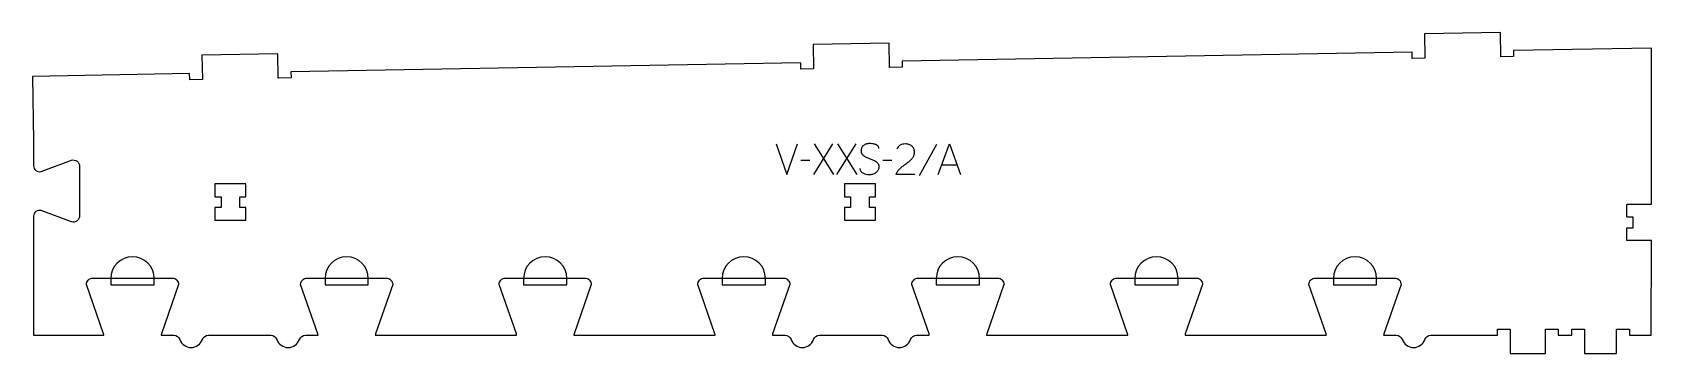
# Model space of a CAD drawing. Extents: x 0 to 1589, y 0 to 315.
import ezdxf

# ---------------------------------------------------------------- set-up
doc = ezdxf.new("R2010")
doc.units = 0
for name, color, linetype in [('1_ANYTOOL_1MMDEEP_LABELS_S', 2, 'CONTINUOUS'), ('3_ANYTOOL_CUTTHROUGH_INSID', 4, 'CONTINUOUS'), ('4_ANYTOOL_CUTTHROUGH_OUTSI', 5, 'CONTINUOUS'), ('5_ANYTOOL_HALF_MILL_9MM_IN', 3, 'CONTINUOUS')]:
    doc.layers.add(name, color=color, linetype=linetype)

msp = doc.modelspace()

# ---------------------------------------------------------------- linework, layer by layer
at = {"layer": '1_ANYTOOL_1MMDEEP_LABELS_S'}
for p, q in [((785.5557, 205.69677), (766.6557, 175.69677)), ((786.798558, 175.69677), (767.8557, 205.69677)), ((808.269986, 205.69677), (789.369986, 175.69677)), ((809.512843, 175.69677), (790.569986, 205.69677)), ((887.512843, 205.225342), (870.327129, 174.453913)), ((763.227129, 189.582485), (754.441415, 189.49677)), ((843.712843, 189.582485), (834.927129, 189.49677)), ((892.698558, 185.253913), (907.612843, 185.253913))]:
    msp.add_line(p, q, dxfattribs=at)
for points in [[(730.098558, 205.69677), (740.469986, 175.69677), (751.012843, 205.69677)], [(889.227129, 175.69677), (900.112843, 205.69677), (911.169986, 175.69677)]]:
    msp.add_lwpolyline(points, dxfattribs=at)
for points in [[(830.898558, 201.111056, 0.071867), (830.705444, 202.447663, 0.100684), (830.078915, 203.628913, 0.047558), (829.604361, 204.105364, 0.038563), (829.054361, 204.494092, 0.037928), (828.357173, 204.84156, 0.026634), (827.619986, 205.09677, 0.028461), (824.596653, 205.782753, 0.041577), (821.512843, 206.039627, 0.036938), (820.010483, 205.928488, 0.041531), (818.544986, 205.58427, 0.041583), (817.167609, 205.007062, 0.038125), (815.898558, 204.218199, 0.057611), (814.828405, 203.226295, 0.065808), (814.034272, 202.005699, 0.06469), (813.556776, 200.546144, 0.046778), (813.412843, 199.011056, 0.052235), (813.575199, 197.461214, 0.075448), (814.119986, 196.011056, 0.076671), (815.036078, 194.838004, 0.061023), (816.241415, 193.953913, 0.021951), (819.270269, 192.426567, 0.018213), (822.412843, 191.14677, -0.02405), (825.514328, 189.841308, -0.02981), (828.4557, 188.211056, -0.068439), (829.597002, 187.245125, -0.079282), (830.4057, 185.993199, -0.076308), (830.8307, 184.414517, -0.047772), (830.8557, 182.768199, -0.046243), (830.562466, 181.08724, -0.06359), (829.912843, 179.516413, -0.064671), (828.940019, 178.232224, -0.057073), (827.684272, 177.218199, -0.067522), (824.715963, 175.855289, -0.070793), (821.491415, 175.353913, -0.064027), (818.3524, 175.716428, -0.070447), (815.427129, 176.89677, -0.054374), (814.268712, 177.746403, -0.074742), (813.369986, 178.857485, -0.075199), (812.846979, 180.163863, -0.057737), (812.684272, 181.568199)], [(866.298558, 175.739627), (847.998558, 175.782485, -0.034491), (848.661336, 177.529817, -0.037732), (849.5682, 179.162842, -0.037744), (850.707495, 180.637478, -0.03482), (852.048558, 181.932485, -0.00859), (855.007782, 184.331067, -0.008791), (858.048558, 186.625342, 0.020588), (860.867846, 188.858784, 0.025206), (863.469986, 191.339627, 0.046908), (864.490581, 192.640869, 0.051091), (865.237843, 194.114627, 0.050722), (865.686576, 195.762802, 0.041139), (865.827129, 197.468199, 0.039396), (865.684484, 199.275785, 0.058519), (865.194986, 201.014627, 0.060358), (864.404428, 202.421743, 0.061397), (863.298558, 203.59677, 0.048006), (861.942601, 204.51873, 0.045901), (860.437843, 205.17177, 0.045216), (858.697782, 205.57433, 0.034258), (856.912843, 205.69677, 0.055622), (854.278273, 205.402783, 0.079896), (851.834272, 204.42177, 0.080617), (849.864884, 202.75607, 0.060287), (848.427129, 200.59677)]]:
    msp.add_lwpolyline(points, format="xyb", dxfattribs=at)
at = {"layer": '3_ANYTOOL_CUTTHROUGH_INSID'}
for points in [[(203.408781, 130.956456), (209.658781, 130.956456), (209.658781, 143.456456), (203.658781, 143.456456), (203.658781, 153.956456), (209.658781, 153.956456), (209.658781, 166.456456), (179.158781, 166.456456), (179.158781, 153.956456), (185.158781, 153.956456), (185.158781, 143.456456), (179.158781, 143.456456), (179.158781, 130.956456)], [(821.408781, 130.956456), (827.658781, 130.956456), (827.658781, 143.456456), (821.658781, 143.456456), (821.658781, 153.956456), (827.658781, 153.956456), (827.658781, 166.456456), (797.158781, 166.456456), (797.158781, 153.956456), (803.158781, 153.956456), (803.158781, 143.456456), (797.158781, 143.456456), (797.158781, 130.956456)]]:
    msp.add_lwpolyline(points, close=True, dxfattribs=at)
at = {"layer": '4_ANYTOOL_CUTTHROUGH_OUTSI'}
msp.add_lwpolyline([(1453.783826, 297.329981), (1453.884163, 291.580751, -0.414214), (1453.638563, 291.326427), (1441.64039, 291.117033, -0.414214), (1441.386066, 291.362632), (1440.97164, 315.108981), (1366.482987, 313.808777), (1366.897415, 290.062306, -0.414214), (1366.651815, 289.807981), (1354.653642, 289.598587, -0.414214), (1354.399318, 289.844186), (1354.298983, 295.59331), (853.783826, 286.855367), (853.884163, 281.106137, -0.414214), (853.638563, 280.851813), (841.64039, 280.642418, -0.414214), (841.386066, 280.888018), (840.97164, 304.634367), (766.482987, 303.334163), (766.897415, 279.587691, -0.414214), (766.651815, 279.333367), (754.653642, 279.123973, -0.414214), (754.399318, 279.369572), (754.298983, 285.118695), (253.783826, 276.380753), (253.884163, 270.631523, -0.414214), (253.638563, 270.377198), (241.64039, 270.167804, -0.414214), (241.386066, 270.413404), (240.97164, 294.159753), (166.482987, 292.859548), (166.897415, 269.113077, -0.414214), (166.651815, 268.858753), (154.653642, 268.649358, -0.414214), (154.399318, 268.894958), (154.298983, 274.644081), (0, 271.950345), (1.108301, 208.465051), (1.108548, 184.209827, 0.237079), (3.426197, 179.596641, 0.237104), (8.510714, 178.702553), (38.2716, 189.697602, -0.015611), (38.286402, 189.702551, -0.237077), (43.812995, 188.730467, -0.237079), (46.332179, 183.716137), (46.332635, 135.210053, -0.237079), (43.813451, 130.195721, -0.237079), (38.286711, 129.223637, -0.015604), (38.271916, 129.228584), (8.495931, 140.228115, 0.236338), (3.426197, 139.329094, 0.237079), (1.108548, 134.715911), (1.108781, 109.895308), (1.108781, 18), (70.20326, 18, 0.06141), (69.96835, 19.39487), (53.072816, 67.667412, -0.084368), (53.058781, 67.75, -0.414214), (59.308781, 74), (137.308781, 74, -0.414214), (143.558781, 67.75, -0.084368), (143.544746, 67.667412), (126.645633, 19.383805, 0.0608), (126.414302, 18), (138.813613, 18, -0.317837), (144.70617, 13.833333, 0.707107), (166.862182, 13.833333, -0.317837), (172.754739, 18), (185.408978, 18), (221.409176, 18), (234.064009, 18, -0.317837), (239.956565, 13.833333, 0.707107), (262.112578, 13.833333, -0.317837), (268.005134, 18), (280.403474, 18, 0.061335), (280.16835, 19.39487), (263.272816, 67.667412, -0.084368), (263.258781, 67.75, -0.414214), (269.508781, 74), (347.508781, 74, -0.414214), (353.758781, 67.75, -0.084368), (353.744746, 67.667412), (336.845633, 19.383805, 0.0608), (336.614302, 18), (475.30326, 18, 0.06141), (475.06835, 19.39487), (458.172816, 67.667412, -0.084368), (458.158781, 67.75, -0.414214), (464.408781, 74), (542.408781, 74, -0.414214), (548.658781, 67.75, -0.084368), (548.644746, 67.667412), (531.745633, 19.383805, 0.0608), (531.514302, 18), (670.20326, 18, 0.06141), (669.96835, 19.39487), (653.072816, 67.667412, -0.084368), (653.058781, 67.75, -0.414214), (659.308781, 74), (737.308781, 74, -0.414214), (743.558781, 67.75, -0.084368), (743.544746, 67.667412), (726.645633, 19.383805, 0.060799), (726.414304, 18), (738.814009, 18, -0.317837), (744.706565, 13.833333, 0.707107), (766.862578, 13.833333, -0.317837), (772.755134, 18), (785.408781, 18), (821.409176, 18), (834.064009, 18, -0.317837), (839.956565, 13.833333, 0.707107), (862.112578, 13.833333, -0.317837), (868.005134, 18), (880.40326, 18, 0.06141), (880.16835, 19.39487), (863.272816, 67.667412, -0.084368), (863.258781, 67.75, -0.414214), (869.508781, 74), (947.508781, 74, -0.414214), (953.758781, 67.75, -0.084368), (953.744746, 67.667412), (936.845633, 19.383805, 0.0608), (936.614302, 18), (1075.30326, 18, 0.06141), (1075.06835, 19.39487), (1058.172816, 67.667412, -0.084368), (1058.158781, 67.75, -0.414214), (1064.408781, 74), (1142.408781, 74, -0.414214), (1148.658781, 67.75, -0.084368), (1148.644746, 67.667412), (1131.745633, 19.383805, 0.060891), (1131.514578, 18.000084), (1270.203271, 18.045485, 0.061472), (1269.968523, 19.440439), (1253.07299, 67.712982, -0.084368), (1253.058954, 67.795569, -0.414214), (1259.308954, 74.045569), (1337.308954, 74.045569, -0.414214), (1343.558954, 67.795569, -0.084368), (1343.544919, 67.712982), (1326.645806, 19.429374, 0.060839), (1326.414436, 18.044651), (1338.814459, 17.999999, -0.317837), (1344.706565, 13.833333, 0.707107), (1366.862578, 13.833333, -0.317837), (1372.755134, 18), (1438.159571, 18), (1438.159571, 23.75, -0.414214), (1438.409571, 24), (1450.409571, 24, -0.414214), (1450.659571, 23.75), (1450.659571, 0), (1485.159571, 0), (1485.159571, 23.75, -0.414214), (1485.409571, 24), (1497.409571, 24, -0.414214), (1497.659571, 23.75), (1497.659571, 18), (1511.071571, 18), (1511.071571, 23.75, -0.414214), (1511.321571, 24), (1523.321571, 24, -0.414214), (1523.571571, 23.75), (1523.571571, 0), (1555.159571, 0), (1555.159571, 23.75, -0.414214), (1555.409571, 24), (1567.409571, 24, -0.414214), (1567.659571, 23.75), (1567.659571, 18), (1589.159453, 18), (1589.262342, 110.956456), (1565.512619, 110.956456, -0.414214), (1565.262619, 111.206456), (1565.262619, 123.206456, -0.414214), (1565.512619, 123.456456), (1571.262619, 123.456456), (1571.262619, 133.956456), (1565.512619, 133.956456, -0.414214), (1565.262619, 134.206456), (1565.262619, 146.206456, -0.414214), (1565.512619, 146.456456), (1589.301784, 146.456456), (1589.472048, 299.698868)], format="xyb", close=True, dxfattribs=at)
at = {"layer": '5_ANYTOOL_HALF_MILL_9MM_IN'}
for points in [[(119.558781, 73.75, 1), (77.058781, 73.75), (77.058781, 67.5), (119.558781, 67.5)], [(329.758781, 73.75, 1), (287.258781, 73.75), (287.258781, 67.5), (329.758781, 67.5)], [(524.658781, 73.75, 1), (482.158781, 73.75), (482.158781, 67.5), (524.658781, 67.5)], [(719.558781, 73.75, 1), (677.058781, 73.75), (677.058781, 67.5), (719.558781, 67.5)], [(929.758781, 73.75, 1), (887.258781, 73.75), (887.258781, 67.5), (929.758781, 67.5)], [(1124.658781, 73.75, 1), (1082.158781, 73.75), (1082.158781, 67.5), (1124.658781, 67.5)], [(1319.558731, 73.796112, 0.997832), (1277.058831, 73.796112, 0.000271), (1277.058627, 73.670841, 0.000271), (1277.058559, 73.54557), (1277.05883, 67.545569), (1319.558732, 67.545569)]]:
    msp.add_lwpolyline(points, format="xyb", close=True, dxfattribs=at)

doc.saveas('drawing.dxf')
